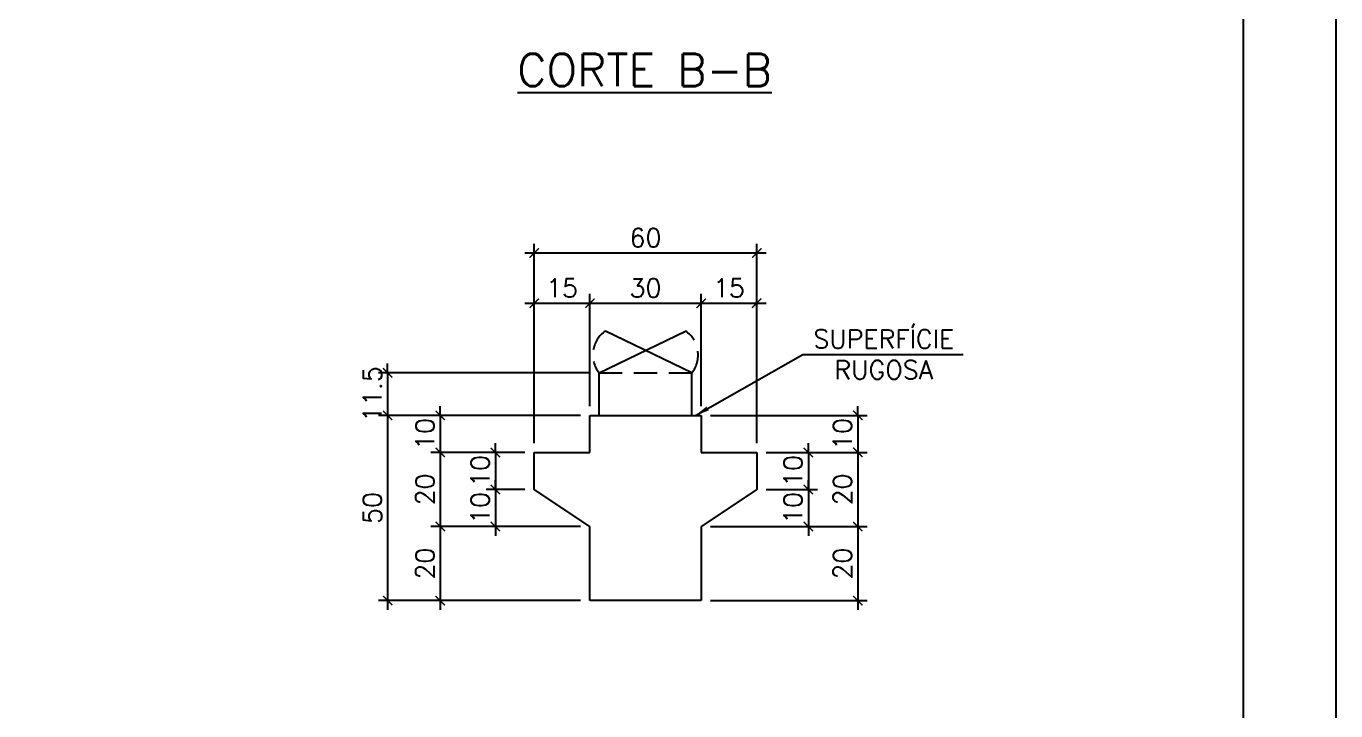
# Model space of a CAD drawing. Header units: centimetres. Extents: x 1658 to 6058, y 7825 to 9310.
# Drawn here: x 3052 to 3758, y 8199 to 8568 of the extents above; entities that cross this region are included whole.
import ezdxf

# ---------------------------------------------------------------- set-up
doc = ezdxf.new("R2010")
doc.units = ezdxf.units.CM
doc.header["$LTSCALE"] = 50
doc.header["$MEASUREMENT"] = 0
doc.header["$PDMODE"] = 67
doc.linetypes.add('HIDDEN', pattern=[0.375, 0.25, -0.125])
for name, color, linetype in [('COTAS-PRECON', 1, 'Continuous'), ('FORMATO-PRECON', 2, 'Continuous'), ('LINHA-01-PRECON', 1, 'Continuous'), ('LINHA-04-PRECON', 4, 'Continuous')]:
    doc.layers.add(name, color=color, linetype=linetype)
doc.styles.get("Standard").update_dxf_attribs({"font": 'romans.shx'})
doc.linetypes.add('ZIGZAG', pattern='A,0.0001,-0.2,[131,ltypeshp.shx,S=0.2,R=0,X=-0.2,Y=0],-0.4,[131,ltypeshp.shx,S=0.2,R=180,X=0.2,Y=0],-0.2', length=0.8001)
doc.dimstyles.new('ESC50-25', dxfattribs={"dimscale": 50, "dimtxt": 0.2, "dimasz": 0.1, "dimexe": 0.1, "dimexo": 0.1, "dimgap": 0.065, "dimtad": 1, "dimdec": 1, "dimlfac": 0.5, "dimzin": 12, "dimdsep": 46, "dimtxsty": 'Standard', "dimblk": 'ARCHTICK', "dimcen": 0.09, "dimdle": 0.1, "dimclrd": 256, "dimclre": 256, "dimclrt": 2, "dimaunit": 1, "dimazin": 0, "dimtfac": 1, "dimtdec": 1, "dimtix": 1, "dimtmove": 1, "dimatfit": 3, "dimfxl": 1, "dimtolj": 1, "dimtzin": 0, "dimlwd": -1, "dimlwe": -1, "dimarcsym": 0})
doc.dimstyles.new('ESC50-50', dxfattribs={"dimscale": 50, "dimtxt": 0.2, "dimasz": 0.15, "dimexe": 0.15, "dimexo": 0.15, "dimgap": 0.08, "dimtad": 1, "dimdec": 1, "dimzin": 12, "dimdsep": 46, "dimtxsty": 'Standard', "dimblk": 'ARCHTICK', "dimcen": 0.09, "dimdle": 0.15, "dimclrd": 256, "dimclre": 256, "dimclrt": 2, "dimazin": 3, "dimtfac": 1, "dimtdec": 1, "dimtix": 1, "dimtmove": 2, "dimatfit": 2, "dimfxl": 0.15, "dimtolj": 1, "dimtzin": 0, "dimarcsym": 0})

# ---------------------------------------------------------------- blocks, each defined once
blk = doc.blocks.new('A$C12EB5E76')
at = {"layer": 'FORMATO-PRECON'}
blk.add_lwpolyline([(-114.7, 1254.3), (-114.7, 4224.3), (4085.3, 4224.3), (4085.3, 1254.3)], close=True, dxfattribs=at)
at = {"layer": 'FORMATO-PRECON', "color": 6}
blk.add_lwpolyline([(135.3, 1354.3), (135.3, 4124.3), (3985.3, 4124.3), (3985.3, 1354.3)], close=True, dxfattribs=at)
blk = doc.blocks.new('_ArchTick')
at = {"color": 0, "linetype": 'ByBlock', "const_width": 0.15}
blk.add_lwpolyline([(-0.5, -0.5), (0.5, 0.5)], dxfattribs=at)
blk = doc.blocks.new('*D92')
at = {"layer": 'COTAS-PRECON', "transparency": 16777216}
for p, q in [((3246.98, 8381.2), (3246.98, 8386.2)), ((3356.04, 8381.2), (3241.98, 8381.2)), ((3246.98, 8381.2), (3246.98, 8358.2)), ((3351.04, 8358.2), (3241.98, 8358.2)), ((3246.98, 8358.2), (3246.98, 8353.2))]:
    blk.add_line(p, q, dxfattribs=at)
at = {"layer": 'Defpoints', "color": 0, "transparency": 16777216}
for p in [(3361.04, 8381.2), (3246.98, 8358.2), (3356.04, 8358.2)]:
    blk.add_point(p, dxfattribs=at)
at = {"layer": 'COTAS-PRECON', "transparency": 16777216, "xscale": 5, "yscale": 5, "zscale": 5}
for p, rotation in [((3246.98, 8381.2), 270), ((3246.98, 8358.2), 90)]:
    blk.add_blockref('_ArchTick', p, dxfattribs=dict(at, rotation=rotation))
at = {"layer": 'COTAS-PRECON', "color": 2, "transparency": 16777216, "insert": (3238.73, 8369.7), "char_height": 10, "attachment_point": 5, "rotation": 90}
blk.add_mtext('\\A1;11.5', dxfattribs=at)
blk = doc.blocks.new('*D93')
at = {"layer": 'COTAS-PRECON', "transparency": 16777216}
for p, q in [((3246.98, 8363.2), (3246.98, 8253.2)), ((3351.04, 8358.2), (3241.98, 8358.2)), ((3351.04, 8258.2), (3241.98, 8258.2))]:
    blk.add_line(p, q, dxfattribs=at)
at = {"layer": 'Defpoints', "color": 0, "transparency": 16777216}
for p in [(3356.04, 8358.2), (3246.98, 8258.2), (3356.04, 8258.2)]:
    blk.add_point(p, dxfattribs=at)
at = {"layer": 'COTAS-PRECON', "transparency": 16777216, "xscale": 5, "yscale": 5, "zscale": 5}
for p, rotation in [((3246.98, 8358.2), 90), ((3246.98, 8258.2), 270)]:
    blk.add_blockref('_ArchTick', p, dxfattribs=dict(at, rotation=rotation))
at = {"layer": 'COTAS-PRECON', "color": 2, "transparency": 16777216, "insert": (3238.73, 8308.2), "char_height": 10, "attachment_point": 5, "rotation": 90}
blk.add_mtext('\\A1;50', dxfattribs=at)
blk = doc.blocks.new('*D94')
at = {"layer": 'COTAS-PRECON', "transparency": 16777216}
for p, q in [((3275.35, 8358.2), (3275.35, 8363.2)), ((3351.04, 8358.2), (3270.35, 8358.2)), ((3275.35, 8358.2), (3275.35, 8338.2)), ((3321.04, 8338.2), (3270.35, 8338.2)), ((3275.35, 8338.2), (3275.35, 8333.2))]:
    blk.add_line(p, q, dxfattribs=at)
at = {"layer": 'Defpoints', "color": 0, "transparency": 16777216}
for p in [(3356.04, 8358.2), (3275.35, 8338.2), (3326.04, 8338.2)]:
    blk.add_point(p, dxfattribs=at)
at = {"layer": 'COTAS-PRECON', "transparency": 16777216, "xscale": 5, "yscale": 5, "zscale": 5}
for p, rotation in [((3275.35, 8358.2), 270), ((3275.35, 8338.2), 90)]:
    blk.add_blockref('_ArchTick', p, dxfattribs=dict(at, rotation=rotation))
at = {"layer": 'COTAS-PRECON', "color": 2, "transparency": 16777216, "insert": (3267.1, 8348.2), "char_height": 10, "attachment_point": 5, "rotation": 90}
blk.add_mtext('\\A1;10', dxfattribs=at)
blk = doc.blocks.new('*D95')
at = {"layer": 'COTAS-PRECON', "transparency": 16777216}
for p, q in [((3275.35, 8343.2), (3275.35, 8293.2)), ((3321.04, 8338.2), (3270.35, 8338.2)), ((3351.04, 8298.2), (3270.35, 8298.2))]:
    blk.add_line(p, q, dxfattribs=at)
at = {"layer": 'Defpoints', "color": 0, "transparency": 16777216}
for p in [(3326.04, 8338.2), (3275.35, 8298.2), (3356.04, 8298.2)]:
    blk.add_point(p, dxfattribs=at)
at = {"layer": 'COTAS-PRECON', "transparency": 16777216, "xscale": 5, "yscale": 5, "zscale": 5}
for p, rotation in [((3275.35, 8338.2), 90), ((3275.35, 8298.2), 270)]:
    blk.add_blockref('_ArchTick', p, dxfattribs=dict(at, rotation=rotation))
at = {"layer": 'COTAS-PRECON', "color": 2, "transparency": 16777216, "insert": (3267.1, 8318.2), "char_height": 10, "attachment_point": 5, "rotation": 90}
blk.add_mtext('\\A1;20', dxfattribs=at)
blk = doc.blocks.new('*D96')
at = {"layer": 'COTAS-PRECON', "transparency": 16777216}
for p, q in [((3275.35, 8303.2), (3275.35, 8253.2)), ((3351.04, 8298.2), (3270.35, 8298.2)), ((3351.04, 8258.2), (3270.35, 8258.2))]:
    blk.add_line(p, q, dxfattribs=at)
at = {"layer": 'Defpoints', "color": 0, "transparency": 16777216}
for p in [(3356.04, 8298.2), (3275.35, 8258.2), (3356.04, 8258.2)]:
    blk.add_point(p, dxfattribs=at)
at = {"layer": 'COTAS-PRECON', "transparency": 16777216, "xscale": 5, "yscale": 5, "zscale": 5}
for p, rotation in [((3275.35, 8298.2), 90), ((3275.35, 8258.2), 270)]:
    blk.add_blockref('_ArchTick', p, dxfattribs=dict(at, rotation=rotation))
at = {"layer": 'COTAS-PRECON', "color": 2, "transparency": 16777216, "insert": (3267.1, 8278.2), "char_height": 10, "attachment_point": 5, "rotation": 90}
blk.add_mtext('\\A1;20', dxfattribs=at)
blk = doc.blocks.new('*D97')
at = {"layer": 'COTAS-PRECON', "transparency": 16777216}
for p, q in [((3305.08, 8338.2), (3305.08, 8343.2)), ((3321.04, 8338.2), (3300.08, 8338.2)), ((3305.08, 8338.2), (3305.08, 8318.2)), ((3321.04, 8318.2), (3300.08, 8318.2)), ((3305.08, 8318.2), (3305.08, 8313.2))]:
    blk.add_line(p, q, dxfattribs=at)
at = {"layer": 'Defpoints', "color": 0, "transparency": 16777216}
for p in [(3326.04, 8338.2), (3305.08, 8318.2), (3326.04, 8318.2)]:
    blk.add_point(p, dxfattribs=at)
at = {"layer": 'COTAS-PRECON', "transparency": 16777216, "xscale": 5, "yscale": 5, "zscale": 5}
for p, rotation in [((3305.08, 8338.2), 270), ((3305.08, 8318.2), 90)]:
    blk.add_blockref('_ArchTick', p, dxfattribs=dict(at, rotation=rotation))
at = {"layer": 'COTAS-PRECON', "color": 2, "transparency": 16777216, "insert": (3296.83, 8328.2), "char_height": 10, "attachment_point": 5, "rotation": 90}
blk.add_mtext('\\A1;10', dxfattribs=at)
blk = doc.blocks.new('*D98')
at = {"layer": 'COTAS-PRECON', "transparency": 16777216}
for p, q in [((3305.08, 8318.2), (3305.08, 8323.2)), ((3321.04, 8318.2), (3300.08, 8318.2)), ((3305.08, 8318.2), (3305.08, 8298.2)), ((3351.04, 8298.2), (3300.08, 8298.2)), ((3305.08, 8298.2), (3305.08, 8293.2))]:
    blk.add_line(p, q, dxfattribs=at)
at = {"layer": 'Defpoints', "color": 0, "transparency": 16777216}
for p in [(3326.04, 8318.2), (3305.08, 8298.2), (3356.04, 8298.2)]:
    blk.add_point(p, dxfattribs=at)
at = {"layer": 'COTAS-PRECON', "transparency": 16777216, "xscale": 5, "yscale": 5, "zscale": 5}
for p, rotation in [((3305.08, 8318.2), 270), ((3305.08, 8298.2), 90)]:
    blk.add_blockref('_ArchTick', p, dxfattribs=dict(at, rotation=rotation))
at = {"layer": 'COTAS-PRECON', "color": 2, "transparency": 16777216, "insert": (3296.83, 8308.2), "char_height": 10, "attachment_point": 5, "rotation": 90}
blk.add_mtext('\\A1;10', dxfattribs=at)
blk = doc.blocks.new('*D99')
at = {"layer": 'COTAS-PRECON', "transparency": 16777216}
for p, q in [((3326.04, 8343.2), (3326.04, 8423.73)), ((3356.04, 8363.2), (3356.04, 8423.73)), ((3321.04, 8418.73), (3361.04, 8418.73))]:
    blk.add_line(p, q, dxfattribs=at)
at = {"layer": 'Defpoints', "color": 0, "transparency": 16777216}
for p in [(3356.04, 8418.73), (3356.04, 8358.2), (3326.04, 8338.2)]:
    blk.add_point(p, dxfattribs=at)
at = {"layer": 'COTAS-PRECON', "transparency": 16777216, "xscale": 5, "yscale": 5, "zscale": 5, "rotation": 180}
blk.add_blockref('_ArchTick', (3326.04, 8418.73), dxfattribs=at)
at = {"layer": 'COTAS-PRECON', "transparency": 16777216, "xscale": 5, "yscale": 5, "zscale": 5}
blk.add_blockref('_ArchTick', (3356.04, 8418.73), dxfattribs=at)
at = {"layer": 'COTAS-PRECON', "color": 2, "transparency": 16777216, "insert": (3341.04, 8426.98), "char_height": 10, "attachment_point": 5}
blk.add_mtext('\\A1;15', dxfattribs=at)
blk = doc.blocks.new('*D100')
at = {"layer": 'COTAS-PRECON', "transparency": 16777216}
for p, q in [((3356.04, 8363.2), (3356.04, 8423.73)), ((3416.04, 8363.2), (3416.04, 8423.73)), ((3351.04, 8418.73), (3421.04, 8418.73))]:
    blk.add_line(p, q, dxfattribs=at)
at = {"layer": 'Defpoints', "color": 0, "transparency": 16777216}
for p in [(3416.04, 8418.73), (3356.04, 8358.2), (3416.04, 8358.2)]:
    blk.add_point(p, dxfattribs=at)
at = {"layer": 'COTAS-PRECON', "transparency": 16777216, "xscale": 5, "yscale": 5, "zscale": 5, "rotation": 180}
blk.add_blockref('_ArchTick', (3356.04, 8418.73), dxfattribs=at)
at = {"layer": 'COTAS-PRECON', "transparency": 16777216, "xscale": 5, "yscale": 5, "zscale": 5}
blk.add_blockref('_ArchTick', (3416.04, 8418.73), dxfattribs=at)
at = {"layer": 'COTAS-PRECON', "color": 2, "transparency": 16777216, "insert": (3386.04, 8426.98), "char_height": 10, "attachment_point": 5}
blk.add_mtext('\\A1;30', dxfattribs=at)
blk = doc.blocks.new('*D101')
at = {"layer": 'COTAS-PRECON', "transparency": 16777216}
for p, q in [((3416.04, 8363.2), (3416.04, 8423.73)), ((3446.04, 8343.2), (3446.04, 8423.73)), ((3411.04, 8418.73), (3451.04, 8418.73))]:
    blk.add_line(p, q, dxfattribs=at)
at = {"layer": 'Defpoints', "color": 0, "transparency": 16777216}
for p in [(3446.04, 8418.73), (3416.04, 8358.2), (3446.04, 8338.2)]:
    blk.add_point(p, dxfattribs=at)
at = {"layer": 'COTAS-PRECON', "transparency": 16777216, "xscale": 5, "yscale": 5, "zscale": 5, "rotation": 180}
blk.add_blockref('_ArchTick', (3416.04, 8418.73), dxfattribs=at)
at = {"layer": 'COTAS-PRECON', "transparency": 16777216, "xscale": 5, "yscale": 5, "zscale": 5}
blk.add_blockref('_ArchTick', (3446.04, 8418.73), dxfattribs=at)
at = {"layer": 'COTAS-PRECON', "color": 2, "transparency": 16777216, "insert": (3431.04, 8426.98), "char_height": 10, "attachment_point": 5}
blk.add_mtext('\\A1;15', dxfattribs=at)
blk = doc.blocks.new('*D102')
at = {"layer": 'COTAS-PRECON', "transparency": 16777216}
for p, q in [((3326.04, 8343.2), (3326.04, 8450.85)), ((3446.04, 8343.2), (3446.04, 8450.85)), ((3321.04, 8445.85), (3451.04, 8445.85))]:
    blk.add_line(p, q, dxfattribs=at)
at = {"layer": 'Defpoints', "color": 0, "transparency": 16777216}
for p in [(3446.04, 8445.85), (3326.04, 8338.2), (3446.04, 8338.2)]:
    blk.add_point(p, dxfattribs=at)
at = {"layer": 'COTAS-PRECON', "transparency": 16777216, "xscale": 5, "yscale": 5, "zscale": 5, "rotation": 180}
blk.add_blockref('_ArchTick', (3326.04, 8445.85), dxfattribs=at)
at = {"layer": 'COTAS-PRECON', "transparency": 16777216, "xscale": 5, "yscale": 5, "zscale": 5}
blk.add_blockref('_ArchTick', (3446.04, 8445.85), dxfattribs=at)
at = {"layer": 'COTAS-PRECON', "color": 2, "transparency": 16777216, "insert": (3386.04, 8454.1), "char_height": 10, "attachment_point": 5}
blk.add_mtext('\\A1;60', dxfattribs=at)
blk = doc.blocks.new('*D103')
at = {"layer": 'COTAS-PRECON', "transparency": 16777216}
for p, q in [((3500.55, 8358.2), (3500.55, 8363.2)), ((3421.04, 8358.2), (3505.55, 8358.2)), ((3500.55, 8358.2), (3500.55, 8338.2)), ((3451.04, 8338.2), (3505.55, 8338.2)), ((3500.55, 8338.2), (3500.55, 8333.2))]:
    blk.add_line(p, q, dxfattribs=at)
at = {"layer": 'Defpoints', "color": 0, "transparency": 16777216}
for p in [(3416.04, 8358.2), (3446.04, 8338.2), (3500.55, 8338.2)]:
    blk.add_point(p, dxfattribs=at)
at = {"layer": 'COTAS-PRECON', "transparency": 16777216, "xscale": 5, "yscale": 5, "zscale": 5}
for p, rotation in [((3500.55, 8358.2), 270), ((3500.55, 8338.2), 90)]:
    blk.add_blockref('_ArchTick', p, dxfattribs=dict(at, rotation=rotation))
at = {"layer": 'COTAS-PRECON', "color": 2, "transparency": 16777216, "insert": (3492.3, 8348.2), "char_height": 10, "attachment_point": 5, "rotation": 90}
blk.add_mtext('\\A1;10', dxfattribs=at)
blk = doc.blocks.new('*D104')
at = {"layer": 'COTAS-PRECON', "transparency": 16777216}
for p, q in [((3500.55, 8343.2), (3500.55, 8293.2)), ((3451.04, 8338.2), (3505.55, 8338.2)), ((3421.04, 8298.2), (3505.55, 8298.2))]:
    blk.add_line(p, q, dxfattribs=at)
at = {"layer": 'Defpoints', "color": 0, "transparency": 16777216}
for p in [(3446.04, 8338.2), (3416.04, 8298.2), (3500.55, 8298.2)]:
    blk.add_point(p, dxfattribs=at)
at = {"layer": 'COTAS-PRECON', "transparency": 16777216, "xscale": 5, "yscale": 5, "zscale": 5}
for p, rotation in [((3500.55, 8338.2), 90), ((3500.55, 8298.2), 270)]:
    blk.add_blockref('_ArchTick', p, dxfattribs=dict(at, rotation=rotation))
at = {"layer": 'COTAS-PRECON', "color": 2, "transparency": 16777216, "insert": (3492.3, 8318.2), "char_height": 10, "attachment_point": 5, "rotation": 90}
blk.add_mtext('\\A1;20', dxfattribs=at)
blk = doc.blocks.new('*D105')
at = {"layer": 'COTAS-PRECON', "transparency": 16777216}
for p, q in [((3500.55, 8303.2), (3500.55, 8253.2)), ((3421.04, 8298.2), (3505.55, 8298.2)), ((3421.04, 8258.2), (3505.55, 8258.2))]:
    blk.add_line(p, q, dxfattribs=at)
at = {"layer": 'Defpoints', "color": 0, "transparency": 16777216}
for p in [(3416.04, 8298.2), (3416.04, 8258.2), (3500.55, 8258.2)]:
    blk.add_point(p, dxfattribs=at)
at = {"layer": 'COTAS-PRECON', "transparency": 16777216, "xscale": 5, "yscale": 5, "zscale": 5}
for p, rotation in [((3500.55, 8298.2), 90), ((3500.55, 8258.2), 270)]:
    blk.add_blockref('_ArchTick', p, dxfattribs=dict(at, rotation=rotation))
at = {"layer": 'COTAS-PRECON', "color": 2, "transparency": 16777216, "insert": (3492.3, 8278.2), "char_height": 10, "attachment_point": 5, "rotation": 90}
blk.add_mtext('\\A1;20', dxfattribs=at)
blk = doc.blocks.new('*D106')
at = {"layer": 'COTAS-PRECON', "transparency": 16777216}
for p, q in [((3473.87, 8338.2), (3473.87, 8343.2)), ((3451.04, 8338.2), (3478.87, 8338.2)), ((3473.87, 8338.2), (3473.87, 8318.2)), ((3451.04, 8318.2), (3478.87, 8318.2)), ((3473.87, 8318.2), (3473.87, 8313.2))]:
    blk.add_line(p, q, dxfattribs=at)
at = {"layer": 'Defpoints', "color": 0, "transparency": 16777216}
for p in [(3446.04, 8338.2), (3446.04, 8318.2), (3473.87, 8318.2)]:
    blk.add_point(p, dxfattribs=at)
at = {"layer": 'COTAS-PRECON', "transparency": 16777216, "xscale": 5, "yscale": 5, "zscale": 5}
for p, rotation in [((3473.87, 8338.2), 270), ((3473.87, 8318.2), 90)]:
    blk.add_blockref('_ArchTick', p, dxfattribs=dict(at, rotation=rotation))
at = {"layer": 'COTAS-PRECON', "color": 2, "transparency": 16777216, "insert": (3465.62, 8328.2), "char_height": 10, "attachment_point": 5, "rotation": 90}
blk.add_mtext('\\A1;10', dxfattribs=at)
blk = doc.blocks.new('*D107')
at = {"layer": 'COTAS-PRECON', "transparency": 16777216}
for p, q in [((3473.87, 8318.2), (3473.87, 8323.2)), ((3451.04, 8318.2), (3478.87, 8318.2)), ((3473.87, 8318.2), (3473.87, 8298.2)), ((3421.04, 8298.2), (3478.87, 8298.2)), ((3473.87, 8298.2), (3473.87, 8293.2))]:
    blk.add_line(p, q, dxfattribs=at)
at = {"layer": 'Defpoints', "color": 0, "transparency": 16777216}
for p in [(3446.04, 8318.2), (3416.04, 8298.2), (3473.87, 8298.2)]:
    blk.add_point(p, dxfattribs=at)
at = {"layer": 'COTAS-PRECON', "transparency": 16777216, "xscale": 5, "yscale": 5, "zscale": 5}
for p, rotation in [((3473.87, 8318.2), 270), ((3473.87, 8298.2), 90)]:
    blk.add_blockref('_ArchTick', p, dxfattribs=dict(at, rotation=rotation))
at = {"layer": 'COTAS-PRECON', "color": 2, "transparency": 16777216, "insert": (3465.62, 8308.2), "char_height": 10, "attachment_point": 5, "rotation": 90}
blk.add_mtext('\\A1;10', dxfattribs=at)

msp = doc.modelspace()

# ---------------------------------------------------------------- linework, layer by layer
at = {"layer": 'COTAS-PRECON', "linetype": 'HIDDEN'}
msp.add_line((3361.045, 8381.199), (3411.045, 8381.199), dxfattribs=at)
for centre, start, end in [((3373.196, 8390.886), 124.248452, 218.563286), ((3398.893, 8390.886), 321.436714, 55.751548)]:
    msp.add_arc(centre, 15.54, start, end, dxfattribs=at)
at = {"layer": 'LINHA-04-PRECON'}
for p, q in [((3361.045, 8381.199), (3407.639, 8403.732)), ((3411.045, 8381.199), (3364.45, 8403.732))]:
    msp.add_line(p, q, dxfattribs=at)
at = {"layer": 'LINHA-04-PRECON', "extrusion": (0, 1, 0)}
for p, q in [((3356.045, 8338.199), (3356.045, 8358.199)), ((3416.045, 8358.199), (3416.045, 8338.199)), ((3326.045, 8338.199), (3356.045, 8338.199)), ((3326.045, 8318.199), (3326.045, 8338.199)), ((3416.045, 8338.199), (3446.045, 8338.199)), ((3446.045, 8338.199), (3446.045, 8318.199)), ((3356.045, 8298.199), (3326.045, 8318.199)), ((3446.045, 8318.199), (3416.045, 8298.199)), ((3356.045, 8258.199), (3356.045, 8298.199)), ((3416.045, 8298.199), (3416.045, 8258.199)), ((3416.045, 8258.199), (3356.045, 8258.199))]:
    msp.add_line(p, q, dxfattribs=at)
at = {"layer": 'LINHA-04-PRECON', "linetype": 'ZIGZAG', "ltscale": 0.15}
msp.add_line((3356.045, 8358.199), (3416.045, 8358.199), dxfattribs=at)
at = {"layer": 'LINHA-04-PRECON'}
for points in [[(3361.045, 8358.199), (3361.045, 8381.199)], [(3411.045, 8358.199), (3411.045, 8381.199)]]:
    msp.add_lwpolyline(points, dxfattribs=at)

# ---------------------------------------------------------------- block references
at = {"layer": 'COTAS-PRECON', "xscale": 0.5000000000000071, "yscale": 0.5000000000000071, "zscale": 0.5000000000000071}
msp.add_blockref('A$C12EB5E76', (1715.702, 7197.786), dxfattribs=at)

# ---------------------------------------------------------------- texts
at = {"layer": 'LINHA-01-PRECON', "color": 2, "attachment_point": 5}
for s, insert, char_height in [('\\A1;{\\L\\C4;CORTE B-B}', (3385.543, 8544.691), 17.5), ('\\A1;SUPERFÍCIE\\PRUGOSA', (3514.52, 8391.098), 10)]:
    msp.add_mtext(s, dxfattribs=dict(at, insert=insert, char_height=char_height))

# ---------------------------------------------------------------- dimensions: what is measured, and where the dimension line sits
at = {"layer": 'COTAS-PRECON'}
for base, p1, p2, picture, middle in [((3446.045, 8445.852), (3326.045, 8338.199), (3446.045, 8338.199), '*D102', (3386.045, 8454.102)), ((3356.045, 8418.732), (3326.045, 8338.199), (3356.045, 8358.199), '*D99', (3341.045, 8426.982)), ((3416.045, 8418.732), (3356.045, 8358.199), (3416.045, 8358.199), '*D100', (3386.045, 8426.982)), ((3446.045, 8418.732), (3416.045, 8358.199), (3446.045, 8338.199), '*D101', (3431.045, 8426.982))]:
    dim = msp.add_linear_dim(base=base, p1=p1, p2=p2, dimstyle='ESC50-25', dxfattribs=at)
    dim.commit()
    dim.dimension.update_dxf_attribs({"geometry": picture, "text_midpoint": middle})
for base, p1, p2, picture, middle in [((3246.983, 8358.199), (3361.045, 8381.199), (3356.045, 8358.199), '*D92', (3238.733, 8369.699)), ((3275.354, 8338.199), (3356.045, 8358.199), (3326.045, 8338.199), '*D94', (3267.104, 8348.199)), ((3500.551, 8338.199), (3416.045, 8358.199), (3446.045, 8338.199), '*D103', (3492.301, 8348.199)), ((3275.354, 8298.199), (3326.045, 8338.199), (3356.045, 8298.199), '*D95', (3267.104, 8318.199)), ((3305.083, 8318.199), (3326.045, 8338.199), (3326.045, 8318.199), '*D97', (3296.833, 8328.199)), ((3500.551, 8298.199), (3446.045, 8338.199), (3416.045, 8298.199), '*D104', (3492.301, 8318.199)), ((3473.873, 8318.199), (3446.045, 8338.199), (3446.045, 8318.199), '*D106', (3465.623, 8328.199)), ((3305.083, 8298.199), (3326.045, 8318.199), (3356.045, 8298.199), '*D98', (3296.833, 8308.199)), ((3473.873, 8298.199), (3446.045, 8318.199), (3416.045, 8298.199), '*D107', (3465.623, 8308.199)), ((3275.354, 8258.199), (3356.045, 8298.199), (3356.045, 8258.199), '*D96', (3267.104, 8278.199)), ((3500.551, 8258.199), (3416.045, 8298.199), (3416.045, 8258.199), '*D105', (3492.301, 8278.199))]:
    dim = msp.add_linear_dim(base=base, p1=p1, p2=p2, angle=90, dimstyle='ESC50-25', dxfattribs=at)
    dim.commit()
    dim.dimension.update_dxf_attribs({"geometry": picture, "text_midpoint": middle})
dim = msp.add_linear_dim(base=(3246.983, 8258.199), p1=(3356.045, 8358.199), p2=(3356.045, 8258.199), angle=90, dimstyle='ESC50-25', dxfattribs=at)
dim.commit()
dim.dimension.update_dxf_attribs({"geometry": '*D93', "text_midpoint": (3246.983, 8308.199), "dimtype": 160})

# ---------------------------------------------------------------- leaders
at = {"layer": 'LINHA-01-PRECON'}
msp.add_leader([(3413.011, 8358.199), (3470.978, 8391.098), (3557.337, 8391.098)], dimstyle='ESC50-50', dxfattribs=at)

doc.saveas('drawing.dxf')
